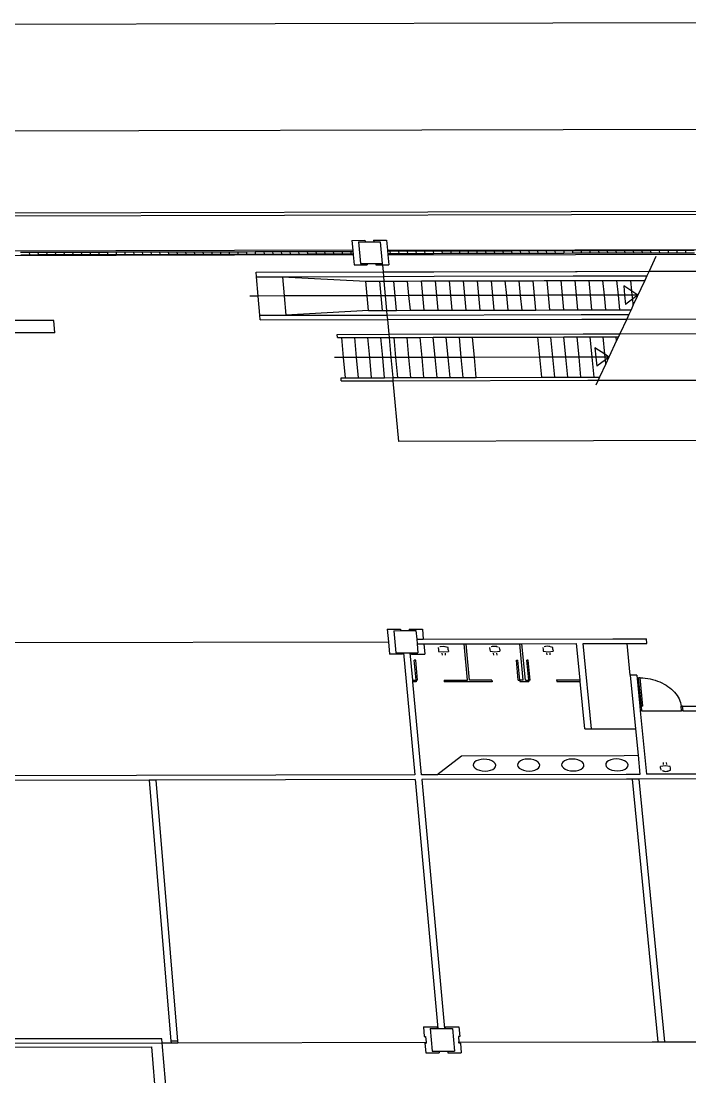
# Model space of a CAD drawing. Extents: x -83 to 83, y -28 to 43.
# Drawn here: x 19.42 to 38.3, y 8.21 to 38.05 of the extents above; entities that cross this region are included whole.
import ezdxf

# ---------------------------------------------------------------- set-up
doc = ezdxf.new("R2010")
doc.units = 0
doc.layers.get('0').update_dxf_attribs({"linetype": 'CONTINUOUS'})

msp = doc.modelspace()

# ---------------------------------------------------------------- linework, layer by layer
for p, q in [((-83.229, 37.696), (34.434, 38)), ((34.434, 38), (53.361, 38.049)), ((13.772, 34.935), (34.727, 34.988)), ((34.727, 34.988), (55.211, 35.04)), ((13.946, 32.621), (34.952, 32.673)), ((13.953, 32.534), (34.961, 32.586)), ((34.952, 32.673), (42.854, 32.692)), ((34.961, 32.586), (43.4, 32.607)), ((28.757, 31.854), (29.125, 31.855)), ((28.757, 31.854), (28.782, 31.572)), ((28.945, 31.811), (29.129, 31.812)), ((28.945, 31.811), (29, 31.203)), ((29.125, 31.855), (29.129, 31.812)), ((29.129, 31.812), (29.374, 31.812)), ((29.37, 31.856), (29.738, 31.857)), ((29.37, 31.856), (29.374, 31.812)), ((29.374, 31.812), (29.558, 31.813)), ((29.558, 31.813), (29.614, 31.204)), ((29.738, 31.857), (29.764, 31.574)), ((28.782, 31.572), (14.427, 31.537)), ((28.794, 31.441), (14.437, 31.406)), ((19.397, 31.518), (19.643, 31.519)), ((19.403, 31.449), (19.648, 31.449)), ((19.643, 31.519), (19.888, 31.52)), ((19.643, 31.519), (19.648, 31.449)), ((19.648, 31.449), (19.894, 31.45)), ((19.888, 31.52), (19.894, 31.45)), ((19.888, 31.52), (20.134, 31.52)), ((19.894, 31.45), (20.139, 31.451)), ((20.134, 31.52), (20.379, 31.521)), ((20.134, 31.52), (20.139, 31.451)), ((20.139, 31.451), (20.385, 31.451)), ((20.379, 31.521), (20.385, 31.451)), ((20.379, 31.521), (20.624, 31.521)), ((20.385, 31.451), (20.63, 31.452)), ((20.624, 31.521), (20.87, 31.522)), ((20.624, 31.521), (20.63, 31.452)), ((20.63, 31.452), (20.876, 31.452)), ((20.87, 31.522), (21.115, 31.523)), ((20.87, 31.522), (20.876, 31.452)), ((20.876, 31.452), (21.121, 31.453)), ((21.115, 31.523), (21.121, 31.453)), ((21.115, 31.523), (21.361, 31.523)), ((21.121, 31.453), (21.366, 31.454)), ((21.361, 31.523), (21.606, 31.524)), ((21.361, 31.523), (21.366, 31.454)), ((21.366, 31.454), (21.612, 31.454)), ((21.606, 31.524), (21.612, 31.454)), ((21.606, 31.524), (21.851, 31.524)), ((21.612, 31.454), (21.857, 31.455)), ((21.851, 31.524), (22.097, 31.525)), ((21.851, 31.524), (21.857, 31.455)), ((21.857, 31.455), (22.103, 31.455)), ((22.097, 31.525), (22.342, 31.526)), ((22.097, 31.525), (22.103, 31.455)), ((22.103, 31.455), (22.348, 31.456)), ((22.342, 31.526), (22.348, 31.456)), ((22.342, 31.526), (22.588, 31.526)), ((22.348, 31.456), (22.594, 31.457)), ((22.588, 31.526), (22.833, 31.527)), ((22.588, 31.526), (22.594, 31.457)), ((22.594, 31.457), (22.839, 31.457)), ((22.833, 31.527), (22.839, 31.457)), ((22.833, 31.527), (23.079, 31.527)), ((22.839, 31.457), (23.084, 31.458)), ((23.079, 31.527), (23.324, 31.528)), ((23.079, 31.527), (23.084, 31.458)), ((23.084, 31.458), (23.33, 31.458)), ((23.324, 31.528), (23.569, 31.529)), ((23.324, 31.528), (23.33, 31.458)), ((23.33, 31.458), (23.575, 31.459)), ((23.569, 31.529), (23.575, 31.459)), ((23.569, 31.529), (23.815, 31.529)), ((23.575, 31.459), (23.821, 31.46)), ((23.815, 31.529), (24.06, 31.53)), ((23.815, 31.529), (23.821, 31.46)), ((23.821, 31.46), (24.066, 31.46)), ((24.06, 31.53), (24.066, 31.46)), ((24.06, 31.53), (24.306, 31.53)), ((24.066, 31.46), (24.312, 31.461)), ((24.306, 31.53), (24.551, 31.531)), ((24.306, 31.53), (24.312, 31.461)), ((24.312, 31.461), (24.557, 31.461)), ((24.551, 31.531), (24.797, 31.532)), ((24.551, 31.531), (24.557, 31.461)), ((24.557, 31.461), (24.803, 31.462)), ((24.797, 31.532), (24.803, 31.462)), ((24.797, 31.532), (25.042, 31.532)), ((24.803, 31.462), (25.048, 31.463)), ((25.042, 31.532), (25.287, 31.533)), ((25.042, 31.532), (25.048, 31.463)), ((25.048, 31.463), (25.293, 31.463)), ((25.287, 31.533), (25.293, 31.463)), ((25.287, 31.533), (25.533, 31.533)), ((25.293, 31.463), (25.539, 31.464)), ((25.533, 31.533), (25.778, 31.534)), ((25.533, 31.533), (25.539, 31.464)), ((25.539, 31.464), (25.784, 31.464)), ((25.778, 31.534), (26.024, 31.535)), ((25.778, 31.534), (25.784, 31.464)), ((25.784, 31.464), (26.03, 31.465)), ((26.024, 31.535), (26.03, 31.465)), ((26.024, 31.535), (26.269, 31.535)), ((26.03, 31.465), (26.275, 31.466)), ((26.269, 31.535), (26.515, 31.536)), ((26.269, 31.535), (26.275, 31.466)), ((26.275, 31.466), (26.521, 31.466)), ((26.515, 31.536), (26.521, 31.466)), ((26.515, 31.536), (26.76, 31.536)), ((26.521, 31.466), (26.766, 31.467)), ((26.76, 31.536), (27.006, 31.537)), ((26.76, 31.536), (26.766, 31.467)), ((26.766, 31.467), (27.012, 31.467)), ((27.006, 31.537), (27.251, 31.538)), ((27.006, 31.537), (27.012, 31.467)), ((27.012, 31.467), (27.257, 31.468)), ((27.251, 31.538), (27.257, 31.468)), ((27.251, 31.538), (27.497, 31.538)), ((27.257, 31.468), (27.503, 31.469)), ((27.497, 31.538), (27.742, 31.539)), ((27.497, 31.538), (27.503, 31.469)), ((27.503, 31.469), (27.748, 31.469)), ((27.742, 31.539), (27.748, 31.469)), ((27.742, 31.539), (27.987, 31.539)), ((27.748, 31.469), (27.994, 31.47)), ((27.987, 31.539), (28.233, 31.54)), ((27.987, 31.539), (27.994, 31.47)), ((27.994, 31.47), (28.239, 31.47)), ((28.233, 31.54), (28.478, 31.541)), ((28.233, 31.54), (28.239, 31.47)), ((28.239, 31.47), (28.485, 31.471)), ((28.478, 31.541), (28.485, 31.471)), ((28.478, 31.541), (28.724, 31.541)), ((28.485, 31.471), (28.73, 31.472)), ((28.724, 31.541), (28.73, 31.472)), ((28.724, 31.541), (28.785, 31.541)), ((28.73, 31.472), (28.792, 31.472)), ((28.782, 31.572), (28.785, 31.541)), ((28.785, 31.541), (28.792, 31.472)), ((28.792, 31.472), (28.794, 31.441)), ((28.794, 31.441), (28.82, 31.159)), ((29.764, 31.574), (35.058, 31.587)), ((29.764, 31.574), (29.767, 31.544)), ((29.767, 31.544), (29.774, 31.474)), ((29.829, 31.544), (29.767, 31.544)), ((29.774, 31.474), (29.776, 31.444)), ((29.835, 31.474), (29.774, 31.474)), ((29.776, 31.444), (35.071, 31.457)), ((29.776, 31.444), (29.802, 31.161)), ((30.074, 31.545), (29.829, 31.544)), ((29.829, 31.544), (29.835, 31.474)), ((30.08, 31.475), (29.835, 31.474)), ((30.074, 31.545), (30.08, 31.475)), ((30.32, 31.545), (30.074, 31.545)), ((30.326, 31.476), (30.08, 31.475)), ((30.565, 31.546), (30.32, 31.545)), ((30.32, 31.545), (30.326, 31.476)), ((30.571, 31.476), (30.326, 31.476)), ((30.565, 31.546), (30.571, 31.476)), ((30.811, 31.546), (30.565, 31.546)), ((30.817, 31.477), (30.571, 31.476)), ((31.056, 31.547), (30.811, 31.546)), ((30.811, 31.546), (30.817, 31.477)), ((31.063, 31.477), (30.817, 31.477)), ((31.302, 31.548), (31.056, 31.547)), ((31.056, 31.547), (31.063, 31.477)), ((31.308, 31.478), (31.063, 31.477)), ((31.302, 31.548), (31.308, 31.478)), ((31.547, 31.548), (31.302, 31.548)), ((31.554, 31.479), (31.308, 31.478)), ((31.793, 31.549), (31.547, 31.548)), ((31.547, 31.548), (31.554, 31.479)), ((31.799, 31.479), (31.554, 31.479)), ((31.793, 31.549), (31.799, 31.479)), ((32.038, 31.549), (31.793, 31.549)), ((32.045, 31.48), (31.799, 31.479)), ((32.284, 31.55), (32.038, 31.549)), ((32.038, 31.549), (32.045, 31.48)), ((32.29, 31.48), (32.045, 31.48)), ((32.529, 31.551), (32.284, 31.55)), ((32.284, 31.55), (32.29, 31.48)), ((32.536, 31.481), (32.29, 31.48)), ((32.529, 31.551), (32.536, 31.481)), ((32.775, 31.551), (32.529, 31.551)), ((32.781, 31.482), (32.536, 31.481)), ((33.02, 31.552), (32.775, 31.551)), ((32.775, 31.551), (32.781, 31.482)), ((33.027, 31.482), (32.781, 31.482)), ((33.02, 31.552), (33.027, 31.482)), ((33.266, 31.552), (33.02, 31.552)), ((33.272, 31.483), (33.027, 31.482)), ((33.511, 31.553), (33.266, 31.552)), ((33.266, 31.552), (33.272, 31.483)), ((33.518, 31.483), (33.272, 31.483)), ((33.757, 31.554), (33.511, 31.553)), ((33.511, 31.553), (33.518, 31.483)), ((33.763, 31.484), (33.518, 31.483)), ((33.757, 31.554), (33.763, 31.484)), ((34.002, 31.554), (33.757, 31.554)), ((34.009, 31.485), (33.763, 31.484)), ((34.248, 31.555), (34.002, 31.554)), ((34.002, 31.554), (34.009, 31.485)), ((34.255, 31.485), (34.009, 31.485)), ((34.248, 31.555), (34.255, 31.485)), ((34.493, 31.555), (34.248, 31.555)), ((34.5, 31.486), (34.255, 31.485)), ((34.739, 31.556), (34.493, 31.555)), ((34.493, 31.555), (34.5, 31.486)), ((34.746, 31.486), (34.5, 31.486)), ((34.984, 31.557), (34.739, 31.556)), ((34.739, 31.556), (34.746, 31.486)), ((34.991, 31.487), (34.746, 31.486)), ((34.984, 31.557), (34.991, 31.487)), ((35.061, 31.557), (34.984, 31.557)), ((35.068, 31.487), (34.991, 31.487)), ((35.058, 31.587), (44.129, 31.609)), ((35.23, 31.557), (35.061, 31.557)), ((35.237, 31.488), (35.068, 31.487)), ((35.071, 31.457), (41.902, 31.473)), ((35.476, 31.558), (35.23, 31.557)), ((35.23, 31.557), (35.237, 31.488)), ((35.482, 31.488), (35.237, 31.488)), ((35.476, 31.558), (35.482, 31.488)), ((35.721, 31.558), (35.476, 31.558)), ((35.728, 31.489), (35.482, 31.488)), ((35.967, 31.559), (35.721, 31.558)), ((35.721, 31.558), (35.728, 31.489)), ((35.973, 31.489), (35.728, 31.489)), ((36.212, 31.56), (35.967, 31.559)), ((35.967, 31.559), (35.973, 31.489)), ((36.219, 31.49), (35.973, 31.489)), ((36.212, 31.56), (36.219, 31.49)), ((36.458, 31.56), (36.212, 31.56)), ((36.465, 31.491), (36.219, 31.49)), ((36.703, 31.561), (36.458, 31.56)), ((36.458, 31.56), (36.465, 31.491)), ((36.71, 31.491), (36.465, 31.491)), ((36.703, 31.561), (36.71, 31.491)), ((36.949, 31.561), (36.703, 31.561)), ((36.956, 31.492), (36.71, 31.491)), ((37.194, 31.562), (36.949, 31.561)), ((36.949, 31.561), (36.956, 31.492)), ((37.201, 31.492), (36.956, 31.492)), ((37.344, 31.397), (37.15, 30.983)), ((37.44, 31.563), (37.194, 31.562)), ((37.194, 31.562), (37.201, 31.492)), ((37.447, 31.493), (37.201, 31.492)), ((37.44, 31.563), (37.447, 31.493)), ((37.686, 31.563), (37.44, 31.563)), ((37.693, 31.494), (37.447, 31.493)), ((37.931, 31.564), (37.686, 31.563)), ((37.686, 31.563), (37.693, 31.494)), ((37.938, 31.494), (37.693, 31.494)), ((37.931, 31.564), (37.938, 31.494)), ((38.177, 31.564), (37.931, 31.564)), ((38.184, 31.495), (37.938, 31.494)), ((38.422, 31.565), (38.177, 31.564)), ((38.177, 31.564), (38.184, 31.495)), ((38.429, 31.495), (38.184, 31.495)), ((28.82, 31.159), (29.188, 31.16)), ((29, 31.203), (29.184, 31.203)), ((29.184, 31.203), (29.43, 31.204)), ((29.184, 31.203), (29.188, 31.16)), ((29.43, 31.204), (29.434, 31.16)), ((29.43, 31.204), (29.614, 31.204)), ((29.434, 31.16), (29.618, 31.161)), ((29.614, 31.204), (29.618, 31.161)), ((29.618, 31.161), (29.802, 31.161)), ((29.618, 31.161), (29.636, 30.965)), ((26.049, 30.956), (29.636, 30.965)), ((26.061, 30.825), (26.049, 30.956)), ((26.061, 30.825), (26.798, 30.827)), ((26.108, 30.281), (26.061, 30.825)), ((26.798, 30.827), (29.648, 30.834)), ((26.798, 30.827), (26.846, 30.283)), ((26.798, 30.827), (29.15, 30.702)), ((29.636, 30.965), (31.073, 30.968)), ((29.636, 30.965), (29.648, 30.834)), ((29.648, 30.834), (31.085, 30.838)), ((29.648, 30.834), (29.66, 30.704)), ((31.073, 30.968), (35.075, 30.978)), ((31.085, 30.838), (35.01, 30.847)), ((35.01, 30.847), (35.13, 30.848)), ((35.075, 30.978), (35.117, 30.978)), ((35.117, 30.978), (37.15, 30.983)), ((35.13, 30.848), (37.089, 30.852)), ((37.089, 30.852), (37.028, 30.721)), ((37.15, 30.983), (37.089, 30.852)), ((37.089, 30.852), (37.089, 30.852)), ((37.15, 30.983), (41.952, 30.995)), ((37.15, 30.983), (37.15, 30.983)), ((29.15, 30.702), (29.544, 30.703)), ((29.187, 30.288), (29.15, 30.702)), ((29.544, 30.703), (29.66, 30.704)), ((29.581, 30.289), (29.544, 30.703)), ((29.66, 30.704), (29.698, 30.29)), ((29.66, 30.704), (29.938, 30.704)), ((29.938, 30.704), (30.332, 30.705)), ((29.976, 30.29), (29.938, 30.704)), ((30.332, 30.705), (30.726, 30.706)), ((30.37, 30.291), (30.332, 30.705)), ((30.726, 30.706), (31.12, 30.707)), ((30.764, 30.292), (30.726, 30.706)), ((31.12, 30.707), (31.514, 30.708)), ((31.158, 30.293), (31.12, 30.707)), ((31.514, 30.708), (31.908, 30.709)), ((31.552, 30.294), (31.514, 30.708)), ((31.908, 30.709), (32.302, 30.71)), ((31.946, 30.295), (31.908, 30.709)), ((32.302, 30.71), (32.696, 30.711)), ((32.341, 30.296), (32.302, 30.71)), ((32.696, 30.711), (33.09, 30.712)), ((32.735, 30.297), (32.696, 30.711)), ((33.09, 30.712), (33.484, 30.713)), ((33.129, 30.298), (33.09, 30.712)), ((33.484, 30.713), (33.878, 30.714)), ((33.523, 30.299), (33.484, 30.713)), ((33.878, 30.714), (34.191, 30.715)), ((33.918, 30.3), (33.878, 30.714)), ((34.191, 30.715), (34.272, 30.715)), ((34.272, 30.715), (34.666, 30.716)), ((34.312, 30.301), (34.272, 30.715)), ((34.706, 30.302), (34.666, 30.716)), ((34.666, 30.716), (34.945, 30.716)), ((34.945, 30.716), (35.06, 30.717)), ((35.1, 30.303), (35.06, 30.717)), ((35.06, 30.717), (35.143, 30.717)), ((35.143, 30.717), (35.454, 30.718)), ((35.454, 30.718), (35.848, 30.719)), ((35.494, 30.304), (35.454, 30.718)), ((35.848, 30.719), (36.242, 30.72)), ((35.889, 30.305), (35.848, 30.719)), ((36.283, 30.306), (36.242, 30.72)), ((36.242, 30.72), (36.636, 30.72)), ((36.434, 30.567), (36.46, 30.306)), ((36.667, 30.414), (36.434, 30.567)), ((36.636, 30.72), (37.028, 30.721)), ((36.667, 30.414), (36.636, 30.72)), ((37.028, 30.721), (36.705, 30.028)), ((26.108, 30.281), (25.878, 30.28)), ((26.846, 30.283), (26.108, 30.281)), ((26.156, 29.736), (26.108, 30.281)), ((29.187, 30.288), (26.846, 30.283)), ((26.846, 30.283), (26.894, 29.737)), ((29.581, 30.289), (29.187, 30.288)), ((29.225, 29.874), (29.187, 30.288)), ((29.698, 30.29), (29.581, 30.289)), ((29.619, 29.875), (29.581, 30.289)), ((29.698, 30.29), (29.736, 29.875)), ((29.976, 30.29), (29.698, 30.29)), ((30.37, 30.291), (29.976, 30.29)), ((30.014, 29.876), (29.976, 30.29)), ((30.764, 30.292), (30.37, 30.291)), ((30.408, 29.877), (30.37, 30.291)), ((30.802, 29.878), (30.764, 30.292)), ((30.89, 30.292), (30.764, 30.292)), ((31.158, 30.293), (30.89, 30.292)), ((31.552, 30.294), (31.158, 30.293)), ((31.197, 29.879), (31.158, 30.293)), ((31.946, 30.295), (31.552, 30.294)), ((31.591, 29.88), (31.552, 30.294)), ((32.341, 30.296), (31.946, 30.295)), ((31.985, 29.881), (31.946, 30.295)), ((32.735, 30.297), (32.341, 30.296)), ((32.38, 29.882), (32.341, 30.296)), ((33.129, 30.298), (32.735, 30.297)), ((32.774, 29.883), (32.735, 30.297)), ((33.523, 30.299), (33.129, 30.298)), ((33.169, 29.884), (33.129, 30.298)), ((33.918, 30.3), (33.523, 30.299)), ((33.563, 29.885), (33.523, 30.299)), ((34.312, 30.301), (33.918, 30.3)), ((33.957, 29.885), (33.918, 30.3)), ((34.352, 29.886), (34.312, 30.301)), ((34.465, 30.301), (34.312, 30.301)), ((34.706, 30.302), (34.465, 30.301)), ((35.1, 30.303), (34.706, 30.302)), ((34.746, 29.887), (34.706, 30.302)), ((35.141, 29.888), (35.1, 30.303)), ((35.183, 30.303), (35.1, 30.303)), ((35.494, 30.304), (35.183, 30.303)), ((35.889, 30.305), (35.494, 30.304)), ((35.535, 29.889), (35.494, 30.304)), ((36.283, 30.306), (35.889, 30.305)), ((35.929, 29.89), (35.889, 30.305)), ((36.324, 29.891), (36.283, 30.306)), ((36.46, 30.306), (36.283, 30.306)), ((36.677, 30.307), (36.46, 30.306)), ((36.46, 30.306), (36.486, 30.044)), ((36.688, 30.199), (36.486, 30.044)), ((36.829, 30.307), (36.667, 30.414)), ((36.677, 30.307), (36.667, 30.414)), ((36.829, 30.307), (36.677, 30.307)), ((36.688, 30.199), (36.677, 30.307)), ((36.829, 30.307), (36.688, 30.199)), ((36.705, 30.028), (36.688, 30.199)), ((29.225, 29.874), (26.894, 29.737)), ((29.225, 29.874), (29.619, 29.875)), ((29.619, 29.875), (29.736, 29.875)), ((29.736, 29.875), (30.014, 29.876)), ((29.736, 29.875), (29.748, 29.744)), ((30.014, 29.876), (30.408, 29.877)), ((30.408, 29.877), (30.802, 29.878)), ((30.802, 29.878), (31.197, 29.879)), ((31.197, 29.879), (31.591, 29.88)), ((31.591, 29.88), (31.985, 29.881)), ((31.985, 29.881), (32.38, 29.882)), ((32.38, 29.882), (32.774, 29.883)), ((32.774, 29.883), (33.169, 29.884)), ((33.169, 29.884), (33.563, 29.885)), ((33.563, 29.885), (33.957, 29.885)), ((33.957, 29.885), (34.352, 29.886)), ((34.352, 29.886), (34.746, 29.887)), ((34.746, 29.887), (35.141, 29.888)), ((35.141, 29.888), (35.224, 29.889)), ((35.224, 29.889), (35.535, 29.889)), ((35.535, 29.889), (35.929, 29.89)), ((35.929, 29.89), (36.324, 29.891)), ((36.324, 29.891), (36.641, 29.892)), ((36.641, 29.892), (36.58, 29.761)), ((36.705, 30.028), (36.641, 29.892)), ((36.641, 29.892), (36.641, 29.892)), ((20.34, 29.591), (15.423, 29.579)), ((20.369, 29.241), (20.34, 29.591)), ((26.156, 29.736), (26.894, 29.737)), ((26.168, 29.605), (26.156, 29.736)), ((26.168, 29.605), (29.76, 29.613)), ((26.894, 29.737), (29.748, 29.744)), ((29.748, 29.744), (35.236, 29.758)), ((29.748, 29.744), (29.76, 29.613)), ((29.76, 29.613), (35.249, 29.627)), ((29.76, 29.613), (29.798, 29.199)), ((35.236, 29.758), (36.58, 29.761)), ((35.249, 29.627), (36.519, 29.63)), ((36.519, 29.63), (36.325, 29.214)), ((36.58, 29.761), (36.519, 29.63)), ((36.519, 29.63), (42.093, 29.643)), ((36.58, 29.761), (36.58, 29.761)), ((20.369, 29.241), (15.45, 29.23)), ((28.34, 29.195), (29.798, 29.199)), ((28.348, 29.108), (28.34, 29.195)), ((28.348, 29.108), (28.471, 29.108)), ((28.471, 29.108), (28.84, 29.109)), ((28.522, 28.54), (28.471, 29.108)), ((28.84, 29.109), (29.209, 29.11)), ((28.891, 28.54), (28.84, 29.109)), ((29.209, 29.11), (29.578, 29.111)), ((29.261, 28.541), (29.209, 29.11)), ((29.63, 28.542), (29.578, 29.111)), ((29.578, 29.111), (29.806, 29.111)), ((29.798, 29.199), (35.289, 29.212)), ((29.798, 29.199), (29.806, 29.111)), ((29.806, 29.111), (29.947, 29.112)), ((29.806, 29.111), (29.858, 28.543)), ((30, 28.543), (29.947, 29.112)), ((29.947, 29.112), (30.317, 29.112)), ((30.317, 29.112), (30.686, 29.113)), ((30.369, 28.544), (30.317, 29.112)), ((30.686, 29.113), (31.055, 29.114)), ((30.738, 28.545), (30.686, 29.113)), ((31.055, 29.114), (31.424, 29.115)), ((31.108, 28.546), (31.055, 29.114)), ((31.424, 29.115), (31.793, 29.116)), ((31.477, 28.547), (31.424, 29.115)), ((31.793, 29.116), (32.163, 29.117)), ((31.847, 28.548), (31.793, 29.116)), ((32.163, 29.117), (34.009, 29.121)), ((32.216, 28.548), (32.163, 29.117)), ((34.009, 29.121), (34.378, 29.122)), ((34.063, 28.553), (34.009, 29.121)), ((34.378, 29.122), (34.747, 29.123)), ((34.433, 28.554), (34.378, 29.122)), ((34.747, 29.123), (35.116, 29.124)), ((34.802, 28.555), (34.747, 29.123)), ((35.172, 28.555), (35.116, 29.124)), ((35.116, 29.124), (35.298, 29.124)), ((35.289, 29.212), (36.325, 29.214)), ((35.298, 29.124), (35.486, 29.125)), ((35.486, 29.125), (35.855, 29.126)), ((35.541, 28.556), (35.486, 29.125)), ((35.855, 29.126), (36.224, 29.127)), ((35.903, 28.634), (35.855, 29.126)), ((36.235, 29.021), (36.018, 28.557)), ((36.235, 29.021), (36.224, 29.127)), ((36.224, 29.127), (36.284, 29.127)), ((36.284, 29.127), (36.235, 29.021)), ((36.325, 29.214), (36.284, 29.127)), ((36.284, 29.127), (36.284, 29.127)), ((36.325, 29.214), (42.133, 29.228)), ((36.325, 29.214), (36.325, 29.214)), ((35.623, 28.819), (35.648, 28.557)), ((35.903, 28.634), (35.623, 28.819)), ((28.522, 28.54), (28.269, 28.539)), ((28.573, 27.97), (28.522, 28.54)), ((28.891, 28.54), (28.522, 28.54)), ((29.261, 28.541), (28.891, 28.54)), ((28.943, 27.971), (28.891, 28.54)), ((29.63, 28.542), (29.261, 28.541)), ((29.313, 27.972), (29.261, 28.541)), ((29.858, 28.543), (29.63, 28.542)), ((29.682, 27.973), (29.63, 28.542)), ((29.858, 28.543), (29.91, 27.974)), ((30, 28.543), (29.858, 28.543)), ((30.369, 28.544), (30, 28.543)), ((30.052, 27.974), (30, 28.543)), ((30.738, 28.545), (30.369, 28.544)), ((30.421, 27.975), (30.369, 28.544)), ((31.108, 28.546), (30.738, 28.545)), ((30.791, 27.976), (30.738, 28.545)), ((31.477, 28.547), (31.108, 28.546)), ((31.161, 27.977), (31.108, 28.546)), ((31.847, 28.548), (31.477, 28.547)), ((31.53, 27.978), (31.477, 28.547)), ((31.9, 27.978), (31.847, 28.548)), ((32.216, 28.548), (31.847, 28.548)), ((34.063, 28.553), (32.216, 28.548)), ((32.27, 27.979), (32.216, 28.548)), ((34.433, 28.554), (34.063, 28.553)), ((34.118, 27.984), (34.063, 28.553)), ((34.802, 28.555), (34.433, 28.554)), ((34.488, 27.985), (34.433, 28.554)), ((34.857, 27.985), (34.802, 28.555)), ((35.172, 28.555), (34.802, 28.555)), ((35.353, 28.556), (35.172, 28.555)), ((35.227, 27.986), (35.172, 28.555)), ((35.541, 28.556), (35.353, 28.556)), ((35.648, 28.557), (35.541, 28.556)), ((35.597, 27.987), (35.541, 28.556)), ((35.911, 28.557), (35.648, 28.557)), ((35.648, 28.557), (35.674, 28.294)), ((35.918, 28.481), (35.674, 28.294)), ((35.929, 28.367), (35.752, 27.988)), ((36.018, 28.557), (35.903, 28.634)), ((35.911, 28.557), (35.903, 28.634)), ((36.018, 28.557), (35.911, 28.557)), ((35.918, 28.481), (35.911, 28.557)), ((36.018, 28.557), (35.918, 28.481)), ((35.929, 28.367), (35.918, 28.481)), ((36.018, 28.557), (35.929, 28.367)), ((35.929, 28.367), (35.929, 28.367)), ((36.018, 28.557), (36.018, 28.557)), ((36.018, 28.557), (36.018, 28.557)), ((36.018, 28.557), (36.018, 28.557)), ((36.018, 28.557), (36.018, 28.557)), ((28.45, 27.97), (28.573, 27.97)), ((28.458, 27.883), (28.45, 27.97)), ((28.458, 27.883), (29.918, 27.886)), ((28.573, 27.97), (28.943, 27.971)), ((28.943, 27.971), (29.313, 27.972)), ((29.313, 27.972), (29.682, 27.973)), ((29.682, 27.973), (29.91, 27.974)), ((29.91, 27.974), (29.918, 27.886)), ((29.91, 27.974), (30.052, 27.974)), ((29.918, 27.886), (35.417, 27.899)), ((29.918, 27.886), (30.075, 26.174)), ((30.052, 27.974), (30.421, 27.975)), ((30.421, 27.975), (30.791, 27.976)), ((30.791, 27.976), (31.161, 27.977)), ((31.161, 27.977), (31.53, 27.978)), ((31.53, 27.978), (31.9, 27.978)), ((31.9, 27.978), (32.27, 27.979)), ((32.27, 27.979), (34.118, 27.984)), ((34.118, 27.984), (34.488, 27.985)), ((34.488, 27.985), (34.857, 27.985)), ((34.857, 27.985), (35.227, 27.986)), ((35.227, 27.986), (35.409, 27.987)), ((35.409, 27.987), (35.597, 27.987)), ((35.417, 27.899), (35.711, 27.9)), ((35.597, 27.987), (35.752, 27.988)), ((35.711, 27.9), (35.647, 27.763)), ((35.752, 27.988), (35.711, 27.9)), ((35.711, 27.9), (42.271, 27.915)), ((35.752, 27.988), (35.752, 27.988)), ((35.584, 26.187), (30.075, 26.174)), ((42.453, 26.203), (35.584, 26.187)), ((29.754, 20.867), (30.127, 20.868)), ((29.754, 20.867), (29.787, 20.512)), ((29.944, 20.823), (30.131, 20.824)), ((29.944, 20.823), (30.001, 20.2)), ((30.127, 20.868), (30.131, 20.824)), ((30.131, 20.824), (30.379, 20.824)), ((30.375, 20.869), (30.747, 20.87)), ((30.375, 20.869), (30.379, 20.824)), ((30.379, 20.824), (30.565, 20.825)), ((30.565, 20.825), (30.587, 20.58)), ((30.747, 20.87), (30.774, 20.581)), ((30.774, 20.581), (36.129, 20.592)), ((36.129, 20.592), (37.076, 20.595)), ((37.089, 20.461), (37.076, 20.595)), ((15.264, 20.479), (29.787, 20.512)), ((29.787, 20.512), (29.819, 20.156)), ((30.587, 20.58), (30.774, 20.581)), ((30.587, 20.58), (30.6, 20.447)), ((30.6, 20.447), (30.786, 20.447)), ((30.6, 20.447), (30.622, 20.202)), ((30.786, 20.447), (31.924, 20.45)), ((30.786, 20.447), (30.813, 20.158)), ((31.196, 20.345), (31.202, 20.283)), ((31.332, 20.377), (31.238, 20.363)), ((31.332, 20.377), (31.269, 20.371)), ((31.396, 20.371), (31.332, 20.377)), ((31.474, 20.345), (31.332, 20.377)), ((31.48, 20.284), (31.474, 20.345)), ((32.02, 19.425), (31.924, 20.45)), ((31.924, 20.45), (31.986, 20.45)), ((31.986, 20.45), (33.497, 20.453)), ((32.082, 19.425), (31.986, 20.45)), ((32.648, 20.348), (32.654, 20.286)), ((32.784, 20.38), (32.69, 20.366)), ((32.784, 20.38), (32.721, 20.374)), ((32.848, 20.374), (32.784, 20.38)), ((32.887, 20.358), (32.784, 20.38)), ((32.932, 20.287), (32.926, 20.348)), ((33.594, 19.429), (33.497, 20.453)), ((33.497, 20.453), (33.559, 20.453)), ((33.559, 20.453), (35.101, 20.457)), ((33.656, 19.429), (33.559, 20.453)), ((34.15, 20.351), (34.156, 20.29)), ((34.156, 20.29), (34.16, 20.245)), ((34.286, 20.383), (34.192, 20.369)), ((34.286, 20.383), (34.223, 20.377)), ((34.35, 20.377), (34.286, 20.383)), ((34.428, 20.352), (34.286, 20.383)), ((34.434, 20.29), (34.428, 20.352)), ((34.434, 20.29), (34.439, 20.245)), ((35.2, 19.432), (35.101, 20.457)), ((35.288, 20.457), (36.142, 20.459)), ((35.52, 18.048), (35.288, 20.457)), ((36.142, 20.459), (36.53, 20.46)), ((36.53, 20.46), (37.089, 20.461)), ((36.617, 19.569), (36.53, 20.46)), ((30.191, 20.156), (29.819, 20.156)), ((30.001, 20.2), (30.218, 20.201)), ((30.218, 20.201), (30.191, 20.156)), ((30.218, 20.201), (30.533, 16.75)), ((30.218, 20.201), (30.405, 20.201)), ((30.405, 20.201), (30.622, 20.202)), ((30.405, 20.201), (30.44, 20.157)), ((30.476, 19.422), (30.405, 20.201)), ((30.44, 20.157), (30.813, 20.158)), ((31.202, 20.283), (31.206, 20.238)), ((31.206, 20.238), (31.346, 20.224)), ((31.3, 20.186), (31.305, 20.13)), ((31.346, 20.224), (31.484, 20.239)), ((31.404, 20.13), (31.399, 20.186)), ((31.48, 20.284), (31.484, 20.239)), ((32.654, 20.286), (32.658, 20.241)), ((32.658, 20.241), (32.798, 20.227)), ((32.752, 20.189), (32.758, 20.133)), ((32.798, 20.227), (32.936, 20.242)), ((32.857, 20.134), (32.852, 20.19)), ((32.932, 20.287), (32.936, 20.242)), ((33.458, 19.428), (33.404, 19.993)), ((33.404, 19.993), (33.448, 19.993)), ((33.501, 19.428), (33.448, 19.993)), ((33.75, 19.429), (33.696, 19.994)), ((33.74, 19.994), (33.696, 19.994)), ((33.793, 19.429), (33.74, 19.994)), ((34.16, 20.245), (34.301, 20.23)), ((34.255, 20.193), (34.26, 20.137)), ((34.301, 20.23), (34.439, 20.245)), ((34.359, 20.137), (34.354, 20.193)), ((30.561, 19.987), (30.518, 19.987)), ((30.569, 19.422), (30.518, 19.987)), ((30.613, 19.422), (30.561, 19.987)), ((30.476, 19.422), (30.569, 19.422)), ((30.48, 19.377), (30.476, 19.422)), ((30.569, 19.422), (30.573, 19.377)), ((30.613, 19.422), (30.569, 19.422)), ((31.359, 19.424), (32.02, 19.425)), ((31.359, 19.424), (31.363, 19.379)), ((32.712, 19.427), (32.082, 19.425)), ((32.712, 19.427), (32.716, 19.382)), ((33.458, 19.428), (33.501, 19.428)), ((33.594, 19.429), (33.501, 19.428)), ((33.501, 19.428), (33.505, 19.384)), ((33.656, 19.429), (33.75, 19.429)), ((33.793, 19.429), (33.75, 19.429)), ((33.75, 19.429), (33.754, 19.384)), ((34.539, 19.431), (35.2, 19.432)), ((34.539, 19.431), (34.543, 19.386)), ((35.204, 19.388), (35.2, 19.432)), ((36.617, 19.569), (36.765, 18.051)), ((36.803, 19.569), (36.617, 19.569)), ((36.803, 19.569), (36.89, 18.688)), ((36.898, 19.491), (36.854, 19.491)), ((36.933, 18.688), (36.854, 19.491)), ((36.898, 19.491), (36.97, 19.488)), ((36.977, 18.688), (36.898, 19.491)), ((36.97, 19.488), (37.041, 19.481)), ((37.041, 19.481), (37.112, 19.471)), ((37.112, 19.471), (37.182, 19.458)), ((37.182, 19.458), (37.252, 19.441)), ((37.252, 19.441), (37.32, 19.422)), ((37.32, 19.422), (37.386, 19.4)), ((37.386, 19.4), (37.451, 19.375)), ((30.72, 16.75), (30.48, 19.377)), ((30.573, 19.377), (30.48, 19.377)), ((32.716, 19.382), (31.363, 19.379)), ((33.505, 19.384), (33.754, 19.384)), ((34.543, 19.386), (35.204, 19.388)), ((35.333, 18.048), (35.204, 19.388)), ((37.451, 19.375), (37.513, 19.347)), ((37.513, 19.347), (37.573, 19.316)), ((37.573, 19.316), (37.631, 19.283)), ((37.631, 19.283), (37.685, 19.247)), ((37.685, 19.247), (37.737, 19.209)), ((37.737, 19.209), (37.785, 19.169)), ((37.785, 19.169), (37.83, 19.127)), ((37.83, 19.127), (37.871, 19.083)), ((37.871, 19.083), (37.909, 19.038)), ((37.909, 19.038), (37.942, 18.991)), ((37.942, 18.991), (37.972, 18.943)), ((37.972, 18.943), (37.997, 18.894)), ((37.997, 18.894), (38.017, 18.844)), ((38.017, 18.844), (38.034, 18.793)), ((36.89, 18.688), (36.903, 18.554)), ((36.933, 18.688), (36.89, 18.688)), ((36.946, 18.554), (36.903, 18.554)), ((36.903, 18.554), (37.078, 16.764)), ((36.946, 18.554), (36.933, 18.688)), ((36.977, 18.688), (36.933, 18.688)), ((36.946, 18.554), (38.066, 18.557)), ((38.034, 18.793), (38.046, 18.742)), ((38.046, 18.742), (38.053, 18.691)), ((38.097, 18.691), (38.053, 18.691)), ((38.066, 18.557), (38.053, 18.691)), ((38.11, 18.557), (38.066, 18.557)), ((38.097, 18.691), (39.565, 18.694)), ((38.11, 18.557), (38.097, 18.691)), ((38.11, 18.557), (39.579, 18.56)), ((35.333, 18.048), (35.52, 18.048)), ((35.52, 18.048), (36.376, 18.05)), ((36.376, 18.05), (36.765, 18.051)), ((36.765, 18.051), (36.838, 17.301)), ((31.156, 16.751), (31.855, 17.291)), ((31.855, 17.291), (36.449, 17.3)), ((32.194, 17.066), (32.187, 17.022)), ((32.187, 17.022), (32.202, 16.979)), ((32.222, 17.106), (32.194, 17.066)), ((32.269, 17.141), (32.222, 17.106)), ((32.331, 17.168), (32.269, 17.141)), ((32.406, 17.185), (32.331, 17.168)), ((32.487, 17.191), (32.406, 17.185)), ((32.569, 17.186), (32.487, 17.191)), ((32.647, 17.169), (32.569, 17.186)), ((32.714, 17.142), (32.647, 17.169)), ((32.768, 17.108), (32.714, 17.142)), ((32.803, 17.067), (32.768, 17.108)), ((32.818, 17.024), (32.803, 17.067)), ((32.811, 16.98), (32.818, 17.024)), ((33.44, 17.069), (33.434, 17.025)), ((33.434, 17.025), (33.448, 16.982)), ((33.468, 17.109), (33.44, 17.069)), ((33.515, 17.144), (33.468, 17.109)), ((33.577, 17.171), (33.515, 17.144)), ((33.652, 17.188), (33.577, 17.171)), ((33.733, 17.194), (33.652, 17.188)), ((33.815, 17.188), (33.733, 17.194)), ((33.893, 17.172), (33.815, 17.188)), ((33.961, 17.145), (33.893, 17.172)), ((34.014, 17.11), (33.961, 17.145)), ((34.049, 17.07), (34.014, 17.11)), ((34.064, 17.026), (34.049, 17.07)), ((34.058, 16.983), (34.064, 17.026)), ((34.686, 17.071), (34.68, 17.028)), ((34.68, 17.028), (34.695, 16.984)), ((34.714, 17.112), (34.686, 17.071)), ((34.761, 17.147), (34.714, 17.112)), ((34.824, 17.174), (34.761, 17.147)), ((34.898, 17.191), (34.824, 17.174)), ((34.979, 17.196), (34.898, 17.191)), ((35.061, 17.191), (34.979, 17.196)), ((35.139, 17.174), (35.061, 17.191)), ((35.207, 17.148), (35.139, 17.174)), ((35.26, 17.113), (35.207, 17.148)), ((35.296, 17.073), (35.26, 17.113)), ((35.311, 17.029), (35.296, 17.073)), ((35.304, 16.986), (35.311, 17.029)), ((35.933, 17.074), (35.926, 17.03)), ((35.926, 17.03), (35.941, 16.987)), ((35.96, 17.115), (35.933, 17.074)), ((36.007, 17.149), (35.96, 17.115)), ((36.07, 17.176), (36.007, 17.149)), ((36.144, 17.193), (36.07, 17.176)), ((36.225, 17.199), (36.144, 17.193)), ((36.307, 17.194), (36.225, 17.199)), ((36.385, 17.177), (36.307, 17.194)), ((36.453, 17.15), (36.385, 17.177)), ((36.449, 17.3), (36.838, 17.301)), ((36.507, 17.116), (36.453, 17.15)), ((36.542, 17.075), (36.507, 17.116)), ((36.557, 17.032), (36.542, 17.075)), ((36.55, 16.988), (36.557, 17.032)), ((36.838, 17.301), (36.891, 16.763)), ((37.548, 17.097), (37.553, 17.04)), ((37.653, 17.04), (37.647, 17.097)), ((30.533, 16.75), (15.231, 16.717)), ((31.156, 16.751), (30.72, 16.75)), ((36.501, 16.763), (31.156, 16.751)), ((32.202, 16.979), (32.237, 16.938)), ((32.237, 16.938), (32.291, 16.904)), ((32.291, 16.904), (32.358, 16.877)), ((32.358, 16.877), (32.436, 16.861)), ((32.436, 16.861), (32.518, 16.855)), ((32.518, 16.855), (32.599, 16.861)), ((32.599, 16.861), (32.674, 16.878)), ((32.674, 16.878), (32.737, 16.905)), ((32.737, 16.905), (32.784, 16.94)), ((32.784, 16.94), (32.811, 16.98)), ((33.448, 16.982), (33.484, 16.941)), ((33.484, 16.941), (33.537, 16.906)), ((33.537, 16.906), (33.605, 16.88)), ((33.605, 16.88), (33.683, 16.863)), ((33.683, 16.863), (33.765, 16.858)), ((33.765, 16.858), (33.846, 16.864)), ((33.846, 16.864), (33.92, 16.881)), ((33.92, 16.881), (33.983, 16.907)), ((33.983, 16.907), (34.03, 16.942)), ((34.03, 16.942), (34.058, 16.983)), ((34.695, 16.984), (34.73, 16.944)), ((34.73, 16.944), (34.784, 16.909)), ((34.784, 16.909), (34.851, 16.883)), ((34.851, 16.883), (34.929, 16.866)), ((34.929, 16.866), (35.011, 16.86)), ((35.011, 16.86), (35.092, 16.866)), ((35.092, 16.866), (35.167, 16.883)), ((35.167, 16.883), (35.23, 16.91)), ((35.23, 16.91), (35.276, 16.945)), ((35.276, 16.945), (35.304, 16.986)), ((35.941, 16.987), (35.977, 16.946)), ((35.977, 16.946), (36.03, 16.912)), ((36.03, 16.912), (36.098, 16.885)), ((36.098, 16.885), (36.176, 16.869)), ((36.176, 16.869), (36.258, 16.863)), ((36.258, 16.863), (36.339, 16.869)), ((36.339, 16.869), (36.413, 16.886)), ((36.413, 16.886), (36.476, 16.913)), ((36.476, 16.913), (36.523, 16.948)), ((36.891, 16.763), (36.501, 16.763)), ((36.523, 16.948), (36.55, 16.988)), ((39.759, 16.77), (37.078, 16.764)), ((37.607, 17.003), (37.469, 16.988)), ((37.473, 16.942), (37.469, 16.988)), ((37.473, 16.942), (37.479, 16.88)), ((37.519, 16.871), (37.622, 16.848)), ((37.558, 16.855), (37.622, 16.848)), ((37.748, 16.988), (37.607, 17.003)), ((37.622, 16.848), (37.759, 16.881)), ((37.622, 16.848), (37.717, 16.863)), ((37.622, 16.848), (37.685, 16.855)), ((37.752, 16.943), (37.748, 16.988)), ((37.759, 16.881), (37.752, 16.943)), ((23.029, 16.599), (15.242, 16.583)), ((23.216, 16.6), (23.029, 16.599)), ((23.029, 16.599), (23.645, 9.223)), ((30.545, 16.615), (23.216, 16.6)), ((23.216, 16.6), (23.833, 9.224)), ((30.545, 16.615), (31.187, 9.58)), ((36.515, 16.628), (30.732, 16.616)), ((30.732, 16.616), (31.375, 9.58)), ((36.684, 16.628), (36.515, 16.628)), ((36.871, 16.629), (36.684, 16.628)), ((37.408, 9.205), (36.684, 16.628)), ((42.809, 16.642), (36.871, 16.629)), ((37.597, 9.206), (36.871, 16.629)), ((30.775, 9.625), (30.8, 9.351)), ((30.775, 9.625), (31.152, 9.625)), ((30.967, 9.579), (31.187, 9.58)), ((30.967, 9.579), (31.025, 8.942)), ((31.152, 9.625), (31.187, 9.58)), ((31.187, 9.58), (31.375, 9.58)), ((31.403, 9.626), (31.375, 9.58)), ((31.375, 9.58), (31.595, 9.581)), ((31.403, 9.626), (31.779, 9.627)), ((31.595, 9.581), (31.654, 8.943)), ((31.779, 9.627), (31.804, 9.353)), ((23.391, 9.291), (16.073, 9.281)), ((23.401, 9.177), (23.391, 9.291)), ((30.8, 9.351), (30.839, 9.352)), ((30.839, 9.352), (30.854, 9.192)), ((31.804, 9.353), (31.765, 9.353)), ((31.765, 9.353), (31.78, 9.194)), ((16.082, 9.163), (23.401, 9.177)), ((16.13, 9.054), (23.096, 9.063)), ((23.096, 9.063), (23.716, 1.585)), ((23.401, 9.177), (23.649, 9.178)), ((24.032, 1.585), (23.401, 9.177)), ((23.833, 9.224), (23.645, 9.223)), ((23.645, 9.223), (23.649, 9.178)), ((23.649, 9.178), (23.837, 9.178)), ((23.833, 9.224), (23.837, 9.178)), ((23.837, 9.178), (30.854, 9.192)), ((30.816, 9.169), (30.856, 9.169)), ((30.816, 9.169), (30.841, 8.896)), ((30.854, 9.192), (30.856, 9.169)), ((30.854, 9.192), (30.877, 9.192)), ((31.756, 9.194), (31.78, 9.194)), ((31.78, 9.194), (46.521, 9.223)), ((31.78, 9.194), (31.782, 9.171)), ((31.821, 9.171), (31.782, 9.171)), ((31.821, 9.171), (31.846, 8.898)), ((37.237, 9.205), (37.408, 9.205)), ((37.408, 9.205), (37.597, 9.206)), ((37.597, 9.206), (46.521, 9.223)), ((30.841, 8.896), (31.218, 8.897)), ((31.025, 8.942), (31.214, 8.942)), ((31.214, 8.942), (31.465, 8.943)), ((31.214, 8.942), (31.218, 8.897)), ((31.465, 8.943), (31.469, 8.897)), ((31.465, 8.943), (31.654, 8.943)), ((31.469, 8.897), (31.846, 8.898))]:
    msp.add_line(p, q)

doc.saveas('drawing.dxf')
